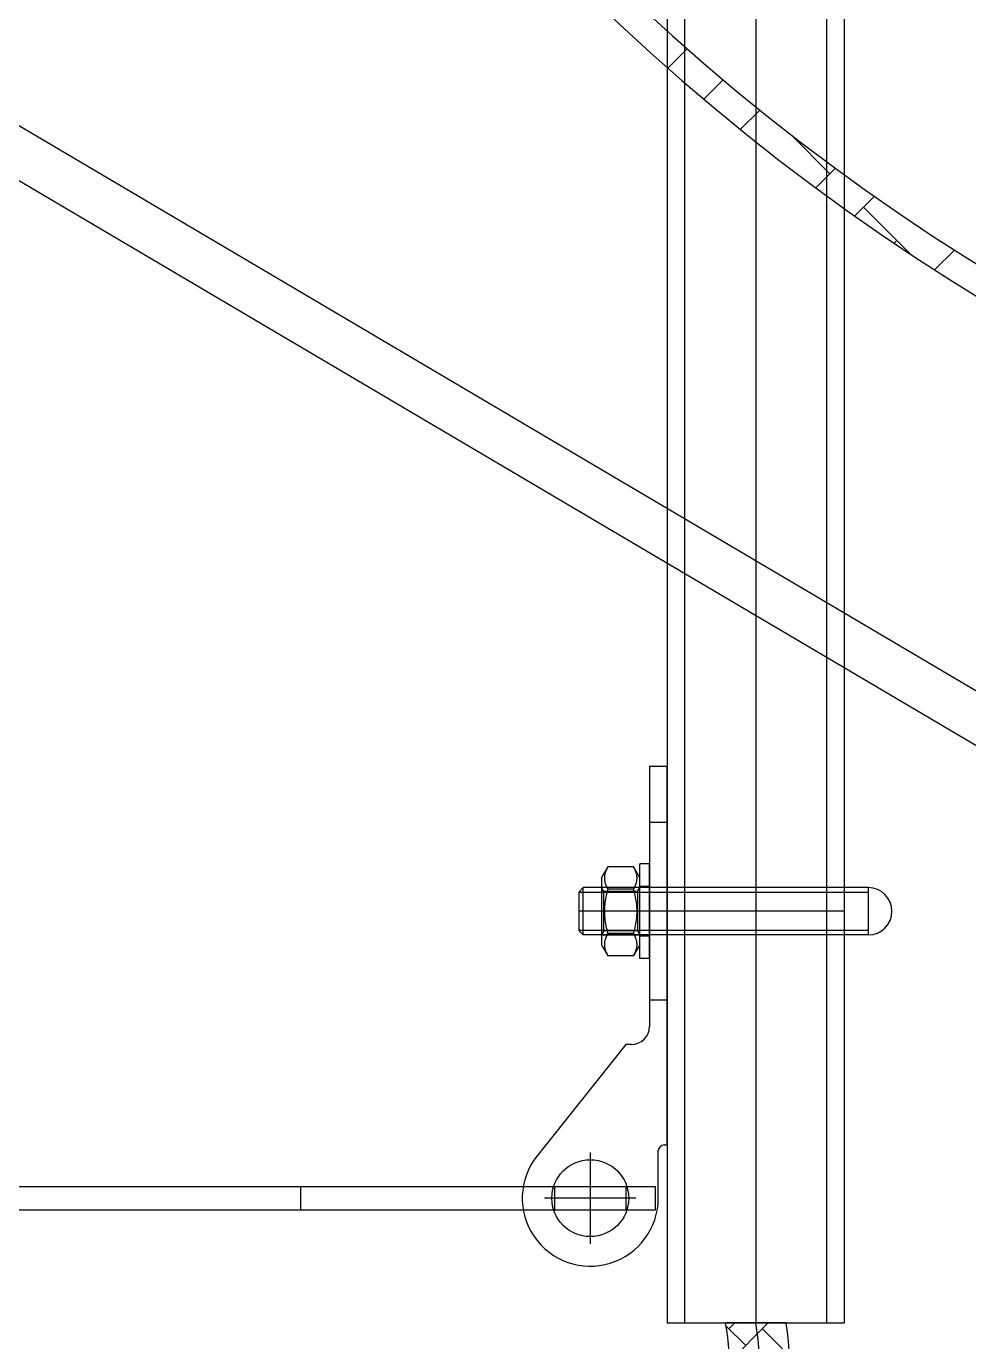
# Model space of a CAD drawing. Header units: centimetres. Extents: x 470464 to 524273, y 49611 to 59074.
# Drawn here: x 504134.75 to 504150.69, y 50520.82 to 50543.06 of the extents above; entities that cross this region are included whole.
import ezdxf

# ---------------------------------------------------------------- set-up
doc = ezdxf.new("R2010")
doc.units = ezdxf.units.CM
doc.header["$MEASUREMENT"] = 0
doc.linetypes.add('CENTER', pattern=[50.8, 31.75, -6.35, 6.35, -6.35])
doc.linetypes.add('SOLID', pattern=[0])
doc.layers.add('vinç', color=7, linetype='Continuous')

# ---------------------------------------------------------------- blocks, each defined once
blk = doc.blocks.new('ghfhjkdjfdkyufgfktuthkgt')
at = {"color": 2, "linetype": 'Continuous', "ltscale": 0.4}
for p, q in [((416827.175, 69042.604), (416827.502, 69042.93)), ((416827.782, 69042.079), (416828.109, 69042.406)), ((416828.4, 69041.566), (416828.729, 69041.895)), ((416829.916, 69040.819), (416829.265, 69041.47)), ((416829.351, 69041.385), (416829.361, 69041.396)), ((416829.676, 69040.579), (416830.007, 69040.91)), ((416830.332, 69040.104), (416830.665, 69040.436)), ((416831.282, 69039.454), (416830.482, 69040.254)), ((416831.001, 69039.642), (416831.048, 69039.688)), ((416831.683, 69039.192), (416832.019, 69039.529))]:
    blk.add_line(p, q, dxfattribs=at)
at = {"color": 2, "ltscale": 0.4}
for centre, radius, start, end in [((416851.692, 69070.315), 37, 198.9246, 341.0754), ((416851.692, 69070.354), 36.568, 199.2207, 340.7793)]:
    blk.add_arc(centre, radius, start, end, dxfattribs=at)
blk = doc.blocks.new('yguygyukfyukgjkhkjh')
at = {"color": 2, "ltscale": 0.4}
for p, q in [((416721.163, 68836.59), (416721.163, 68811.19)), ((416724.163, 68811.19), (416724.163, 68836.59)), ((416721.163, 68811.19), (416724.163, 68811.19))]:
    blk.add_line(p, q, dxfattribs=at)
at = {"color": 2, "ltscale": 2}
for p, q in [((416721.463, 68811.19), (416721.463, 68836.59)), ((416723.863, 68811.19), (416723.863, 68836.59))]:
    blk.add_line(p, q, dxfattribs=at)
at = {"color": 2, "linetype": 'CENTER', "ltscale": 25}
blk.add_line((416722.663, 68836.59), (416722.663, 68811.19), dxfattribs=at)
at = {"color": 2, "linetype": 'Continuous'}
for p, q in [((416721.163, 68820.6), (416720.863, 68820.6)), ((416720.863, 68820.6), (416720.863, 68816.2)), ((416721.163, 68814.2), (416721.163, 68820.6)), ((416721.163, 68819.65), (416720.863, 68819.65)), ((416721.163, 68816.65), (416720.863, 68816.65)), ((416720.463, 68815.9), (416718.963, 68814.016)), ((416720.563, 68815.9), (416720.463, 68815.9)), ((416721.013, 68813.3), (416721.013, 68814.1)), ((416721.113, 68814.2), (416721.163, 68814.2)), ((416695.963, 68813.5), (416720.963, 68813.5)), ((416719.263, 68813.1), (416719.263, 68813.5)), ((416719.263, 68813.5), (416720.463, 68813.5)), ((416720.463, 68813.5), (416720.463, 68813.1)), ((416720.963, 68813.5), (416720.963, 68813.1)), ((416720.963, 68813.1), (416695.963, 68813.1)), ((416720.463, 68813.1), (416719.263, 68813.1)), ((416722.491, 68810.808), (416722.156, 68811.142)), ((416722.208, 68811.091), (416722.307, 68811.19)), ((416722.217, 68810.535), (416722.872, 68811.19)), ((416723.229, 68810.635), (416722.774, 68811.091))]:
    blk.add_line(p, q, dxfattribs=at)
at = {"color": 2}
for p, q in [((416720.053, 68818.715), (416720.16, 68818.9)), ((416720.15, 68818.882), (416720.142, 68818.865)), ((416720.16, 68818.9), (416720.15, 68818.882)), ((416720.596, 68818.9), (416720.16, 68818.9)), ((416720.606, 68818.882), (416720.596, 68818.9)), ((416720.703, 68818.715), (416720.596, 68818.9)), ((416720.615, 68818.865), (416720.606, 68818.882)), ((416720.703, 68817.35), (416720.703, 68818.95)), ((416720.863, 68818.95), (416720.703, 68818.95)), ((416720.863, 68817.35), (416720.863, 68818.95)), ((416720.053, 68818.715), (416720.053, 68817.585)), ((416720.103, 68818.727), (416720.102, 68818.713)), ((416720.102, 68818.713), (416720.103, 68818.698)), ((416720.104, 68818.742), (416720.103, 68818.727)), ((416720.103, 68818.698), (416720.104, 68818.684)), ((416720.106, 68818.756), (416720.104, 68818.742)), ((416720.104, 68818.684), (416720.106, 68818.669)), ((416720.108, 68818.771), (416720.106, 68818.756)), ((416720.106, 68818.669), (416720.108, 68818.654)), ((416720.112, 68818.786), (416720.108, 68818.771)), ((416720.116, 68818.801), (416720.112, 68818.786)), ((416720.121, 68818.817), (416720.116, 68818.801)), ((416720.127, 68818.833), (416720.121, 68818.817)), ((416720.134, 68818.849), (416720.127, 68818.833)), ((416720.142, 68818.865), (416720.134, 68818.849)), ((416720.622, 68818.849), (416720.615, 68818.865)), ((416720.629, 68818.833), (416720.622, 68818.849)), ((416720.635, 68818.817), (416720.629, 68818.833)), ((416720.64, 68818.801), (416720.635, 68818.817)), ((416720.645, 68818.786), (416720.64, 68818.801)), ((416720.648, 68818.771), (416720.645, 68818.786)), ((416720.651, 68818.756), (416720.648, 68818.771)), ((416720.648, 68818.654), (416720.651, 68818.669)), ((416720.653, 68818.742), (416720.651, 68818.756)), ((416720.651, 68818.669), (416720.653, 68818.684)), ((416720.654, 68818.727), (416720.653, 68818.742)), ((416720.653, 68818.684), (416720.654, 68818.698)), ((416720.654, 68818.713), (416720.654, 68818.727)), ((416720.654, 68818.698), (416720.654, 68818.713)), ((416720.703, 68817.585), (416720.703, 68818.715)), ((416719.668, 68818.473), (416719.744, 68818.55)), ((416719.668, 68818.473), (416719.668, 68817.826)), ((416719.67, 68818.475), (416724.563, 68818.475)), ((416719.744, 68817.75), (416719.744, 68818.55)), ((416724.563, 68818.55), (416719.744, 68818.55)), ((416720.108, 68818.654), (416720.112, 68818.639)), ((416720.112, 68818.639), (416720.116, 68818.624)), ((416720.116, 68818.624), (416720.121, 68818.608)), ((416720.121, 68818.608), (416720.127, 68818.593)), ((416720.127, 68818.593), (416720.134, 68818.576)), ((416720.134, 68818.576), (416720.142, 68818.56)), ((416720.142, 68818.455), (416720.134, 68818.422)), ((416720.142, 68818.56), (416720.15, 68818.543)), ((416720.15, 68818.489), (416720.142, 68818.455)), ((416720.15, 68818.543), (416720.16, 68818.525)), ((416720.16, 68818.525), (416720.15, 68818.489)), ((416720.596, 68818.525), (416720.606, 68818.543)), ((416720.606, 68818.489), (416720.596, 68818.525)), ((416720.606, 68818.543), (416720.615, 68818.56)), ((416720.615, 68818.455), (416720.606, 68818.489)), ((416720.615, 68818.56), (416720.622, 68818.576)), ((416720.622, 68818.422), (416720.615, 68818.455)), ((416720.622, 68818.576), (416720.629, 68818.593)), ((416720.629, 68818.593), (416720.635, 68818.608)), ((416720.635, 68818.608), (416720.64, 68818.624)), ((416720.64, 68818.624), (416720.645, 68818.639)), ((416720.645, 68818.639), (416720.648, 68818.654)), ((416724.563, 68818.55), (416724.563, 68817.75)), ((416720.106, 68818.237), (416720.104, 68818.208)), ((416720.108, 68818.267), (416720.106, 68818.237)), ((416720.112, 68818.297), (416720.108, 68818.267)), ((416720.116, 68818.327), (416720.112, 68818.297)), ((416720.121, 68818.358), (416720.116, 68818.327)), ((416720.127, 68818.39), (416720.121, 68818.358)), ((416720.134, 68818.422), (416720.127, 68818.39)), ((416720.629, 68818.39), (416720.622, 68818.422)), ((416720.635, 68818.358), (416720.629, 68818.39)), ((416720.64, 68818.327), (416720.635, 68818.358)), ((416720.645, 68818.297), (416720.64, 68818.327)), ((416720.648, 68818.267), (416720.645, 68818.297)), ((416720.651, 68818.237), (416720.648, 68818.267)), ((416720.653, 68818.208), (416720.651, 68818.237)), ((416720.103, 68818.179), (416720.102, 68818.15)), ((416720.102, 68818.15), (416720.103, 68818.121)), ((416720.104, 68818.208), (416720.103, 68818.179)), ((416720.103, 68818.121), (416720.104, 68818.092)), ((416720.104, 68818.092), (416720.106, 68818.062)), ((416720.106, 68818.062), (416720.108, 68818.033)), ((416720.108, 68818.033), (416720.112, 68818.003)), ((416720.112, 68818.003), (416720.116, 68817.972)), ((416720.64, 68817.972), (416720.645, 68818.003)), ((416720.645, 68818.003), (416720.648, 68818.033)), ((416720.648, 68818.033), (416720.651, 68818.062)), ((416720.651, 68818.062), (416720.653, 68818.092)), ((416720.654, 68818.179), (416720.653, 68818.208)), ((416720.653, 68818.092), (416720.654, 68818.121)), ((416720.654, 68818.15), (416720.654, 68818.179)), ((416720.654, 68818.121), (416720.654, 68818.15)), ((416719.668, 68817.826), (416719.744, 68817.75)), ((416724.563, 68817.824), (416719.67, 68817.824)), ((416720.116, 68817.972), (416720.121, 68817.941)), ((416720.121, 68817.941), (416720.127, 68817.91)), ((416720.127, 68817.91), (416720.134, 68817.877)), ((416720.134, 68817.877), (416720.142, 68817.844)), ((416720.142, 68817.844), (416720.15, 68817.81)), ((416720.15, 68817.81), (416720.16, 68817.774)), ((416720.16, 68817.774), (416720.15, 68817.757)), ((416720.596, 68817.774), (416720.606, 68817.81)), ((416720.606, 68817.757), (416720.596, 68817.774)), ((416720.606, 68817.81), (416720.615, 68817.844)), ((416720.615, 68817.844), (416720.622, 68817.877)), ((416720.622, 68817.877), (416720.629, 68817.91)), ((416720.629, 68817.91), (416720.635, 68817.941)), ((416720.635, 68817.941), (416720.64, 68817.972)), ((416724.563, 68817.75), (416719.744, 68817.75)), ((416720.053, 68817.585), (416720.16, 68817.399)), ((416720.103, 68817.601), (416720.102, 68817.587)), ((416720.102, 68817.587), (416720.103, 68817.572)), ((416720.104, 68817.616), (416720.103, 68817.601)), ((416720.103, 68817.572), (416720.104, 68817.558)), ((416720.106, 68817.631), (416720.104, 68817.616)), ((416720.104, 68817.558), (416720.106, 68817.543)), ((416720.108, 68817.645), (416720.106, 68817.631)), ((416720.112, 68817.66), (416720.108, 68817.645)), ((416720.116, 68817.675), (416720.112, 68817.66)), ((416720.121, 68817.691), (416720.116, 68817.675)), ((416720.127, 68817.707), (416720.121, 68817.691)), ((416720.134, 68817.723), (416720.127, 68817.707)), ((416720.142, 68817.74), (416720.134, 68817.723)), ((416720.15, 68817.757), (416720.142, 68817.74)), ((416720.703, 68817.585), (416720.596, 68817.399)), ((416720.615, 68817.74), (416720.606, 68817.757)), ((416720.622, 68817.723), (416720.615, 68817.74)), ((416720.629, 68817.707), (416720.622, 68817.723)), ((416720.635, 68817.691), (416720.629, 68817.707)), ((416720.64, 68817.675), (416720.635, 68817.691)), ((416720.645, 68817.66), (416720.64, 68817.675)), ((416720.648, 68817.645), (416720.645, 68817.66)), ((416720.651, 68817.631), (416720.648, 68817.645)), ((416720.653, 68817.616), (416720.651, 68817.631)), ((416720.651, 68817.543), (416720.653, 68817.558)), ((416720.654, 68817.601), (416720.653, 68817.616)), ((416720.653, 68817.558), (416720.654, 68817.572)), ((416720.654, 68817.587), (416720.654, 68817.601)), ((416720.654, 68817.572), (416720.654, 68817.587)), ((416720.106, 68817.543), (416720.108, 68817.528)), ((416720.108, 68817.528), (416720.112, 68817.513)), ((416720.112, 68817.513), (416720.116, 68817.498)), ((416720.116, 68817.498), (416720.121, 68817.483)), ((416720.121, 68817.483), (416720.127, 68817.467)), ((416720.127, 68817.467), (416720.134, 68817.451)), ((416720.134, 68817.451), (416720.142, 68817.434)), ((416720.142, 68817.434), (416720.15, 68817.417)), ((416720.15, 68817.417), (416720.16, 68817.399)), ((416720.596, 68817.399), (416720.16, 68817.399)), ((416720.596, 68817.399), (416720.606, 68817.417)), ((416720.606, 68817.417), (416720.615, 68817.434)), ((416720.615, 68817.434), (416720.622, 68817.451)), ((416720.622, 68817.451), (416720.629, 68817.467)), ((416720.629, 68817.467), (416720.635, 68817.483)), ((416720.635, 68817.483), (416720.64, 68817.498)), ((416720.64, 68817.498), (416720.645, 68817.513)), ((416720.645, 68817.513), (416720.648, 68817.528)), ((416720.648, 68817.528), (416720.651, 68817.543)), ((416720.863, 68817.35), (416720.703, 68817.35))]:
    blk.add_line(p, q, dxfattribs=at)
at = {"color": 2, "ltscale": 7}
for p, q in [((416720.092, 68818.482), (416720.053, 68818.55)), ((416720.703, 68818.55), (416720.053, 68818.55)), ((416720.092, 68817.817), (416720.092, 68818.482)), ((416720.664, 68818.482), (416720.092, 68818.482)), ((416720.596, 68818.525), (416720.16, 68818.525)), ((416720.664, 68818.482), (416720.703, 68818.55)), ((416720.664, 68818.482), (416720.664, 68817.817)), ((416720.863, 68818.57), (416720.703, 68818.57)), ((416720.092, 68817.817), (416720.053, 68817.75)), ((416720.664, 68817.817), (416720.092, 68817.817)), ((416720.596, 68817.774), (416720.16, 68817.774)), ((416720.664, 68817.817), (416720.703, 68817.75)), ((416720.053, 68817.75), (416720.703, 68817.75)), ((416720.863, 68817.73), (416720.703, 68817.73))]:
    blk.add_line(p, q, dxfattribs=at)
at = {"color": 2, "linetype": 'CENTER', "ltscale": 5}
for p, q in [((416724.163, 68818.15), (416719.668, 68818.15)), ((416721.427, 68818.15), (416720.54, 68818.15)), ((416719.863, 68814.072), (416719.863, 68812.528)), ((416714.963, 68813.5), (416714.963, 68813.1)), ((416720.635, 68813.3), (416719.091, 68813.3))]:
    blk.add_line(p, q, dxfattribs=at)
at = {"color": 2, "linetype": 'SOLID'}
blk.add_line((416723.177, 68811.19), (416722.147, 68811.19), dxfattribs=at)
at = {"color": 2, "linetype": 'Continuous'}
blk.add_circle((416719.863, 68813.3), 0.65, dxfattribs=at)
at = {"color": 2}
blk.add_arc((416724.563, 68818.15), 0.4, 270, 90, dxfattribs=at)
at = {"color": 2, "linetype": 'Continuous'}
for centre, radius, start, end in [((416720.563, 68816.2), 0.3, 270, 0), ((416719.863, 68813.3), 1.15, 141.4756, 0), ((416721.113, 68814.1), 0.1, 90, 180)]:
    blk.add_arc(centre, radius, start, end, dxfattribs=at)
at = {"color": 2, "linetype": 'SOLID'}
for radius, end in [(4.482, 8.9376), (3.468, 11.5821)]:
    blk.add_arc((416718.75, 68810.493), radius, 244.0329, end, dxfattribs=at)
at = {"color": 2, "linetype": 'CENTER', "ltscale": 25}
blk.add_arc((416718.75, 68810.493), 3.975, 244.0329, 10.0885, dxfattribs=at)
blk = doc.blocks.new('hfgdtnyrmuntyr')
at = {"layer": 'vinç', "color": 2}
for p, q in [((416843.759, 68149.163), (416801.409, 68174.157)), ((416843.54, 68148.363), (416801.002, 68173.468))]:
    blk.add_line(p, q, dxfattribs=at)
blk = doc.blocks.new('lkjşlkjkloıjljikşlklş')
at = {"layer": 'vinç', "color": 2}
blk.add_blockref('hfgdtnyrmuntyr', (0, 666), dxfattribs=at)
blk = doc.blocks.new('DHSETSRDJFDS')
at = {"layer": 'vinç', "color": 2}
for name, p in [('lkjşlkjkloıjljikşlklş', (0, -70)), ('ghfhjkdjfdkyufgfktuthkgt', (0, -280.2)), ('yguygyukfyukgjkhkjh', (106, -70))]:
    blk.add_blockref(name, p, dxfattribs=at)

msp = doc.modelspace()

# ---------------------------------------------------------------- block references
at = {"layer": 'vinç', "color": 0}
msp.add_blockref('DHSETSRDJFDS', (87318.426, -18220.054), dxfattribs=at)

doc.saveas('drawing.dxf')
